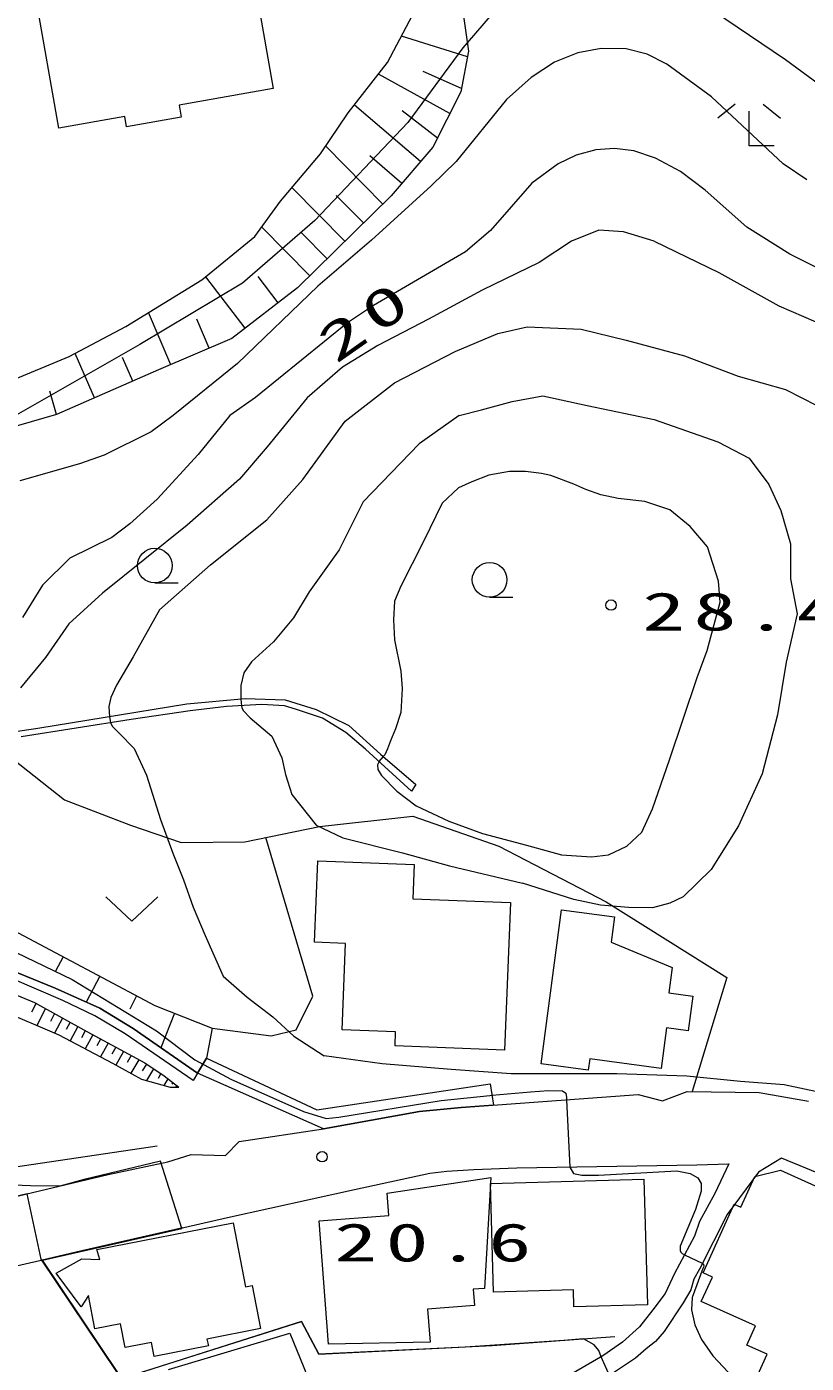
# Model space of a CAD drawing. Units: millimetres on the paper. Extents: x 20 to 1662, y 20 to 574.
# Drawn here: x 77.91 to 89.15, y 174.82 to 194.08 of the extents above; entities that cross this region are included whole.
import ezdxf

# ---------------------------------------------------------------- set-up
doc = ezdxf.new("R2010")
doc.units = ezdxf.units.MM
doc.layers.add('D-SUV', color=8, linetype='Continuous', lineweight=13)
doc.styles.add('ＭＳ ゴシック', font='')
doc.styles.get('ＭＳ ゴシック').set_extended_font_data('MS Gothic')

msp = doc.modelspace()

# ---------------------------------------------------------------- linework, layer by layer
at = {"layer": 'D-SUV'}
for p, q in [((81.107, 195.237), (81.467, 193.187)), ((84.125, 194.843), (84.285, 193.725)), ((78.377, 192.617), (78.013, 194.693)), ((83.117, 193.561), (83.695, 194.659)), ((84.623, 194.261), (84.267, 193.847)), ((88.853, 193.601), (87.815, 194.301)), ((84.269, 193.643), (83.317, 193.941)), ((84.201, 193.771), (83.409, 192.699)), ((84.267, 193.847), (84.201, 193.771)), ((86.199, 193.761), (85.859, 193.703)), ((86.555, 193.757), (86.199, 193.761)), ((86.861, 193.683), (86.555, 193.757)), ((84.285, 193.725), (84.173, 193.137)), ((85.525, 193.567), (85.187, 193.345)), ((85.859, 193.703), (85.525, 193.567)), ((87.145, 193.537), (86.861, 193.683)), ((90.069, 192.707), (88.853, 193.601)), ((82.551, 192.835), (83.117, 193.561)), ((84.013, 192.825), (82.987, 193.395)), ((84.181, 193.185), (83.629, 193.433)), ((87.789, 193.065), (87.145, 193.537)), ((81.467, 193.187), (80.111, 192.949)), ((85.187, 193.345), (84.833, 193.027)), ((84.173, 193.137), (83.769, 192.343)), ((84.833, 193.027), (84.105, 192.135)), ((88.819, 192.103), (87.789, 193.065)), ((80.111, 192.949), (80.141, 192.773)), ((82.149, 192.247), (82.551, 192.835)), ((83.591, 192.137), (82.641, 192.949)), ((83.835, 192.473), (83.327, 192.863)), ((88.131, 192.959), (87.881, 192.759)), ((88.331, 192.359), (88.331, 192.859)), ((88.531, 192.959), (88.781, 192.759)), ((79.327, 192.785), (78.377, 192.617)), ((79.353, 192.635), (79.327, 192.785)), ((80.141, 192.773), (79.353, 192.635)), ((83.409, 192.699), (82.067, 191.287)), ((81.571, 191.561), (82.149, 192.247)), ((83.047, 191.521), (82.225, 192.357)), ((83.321, 191.819), (82.859, 192.215)), ((83.769, 192.343), (83.167, 191.639)), ((85.837, 192.227), (85.579, 192.103)), ((86.119, 192.305), (85.837, 192.227)), ((86.389, 192.321), (86.119, 192.305)), ((86.667, 192.289), (86.389, 192.321)), ((86.981, 192.181), (86.667, 192.289)), ((88.691, 192.359), (88.331, 192.359)), ((84.105, 192.135), (83.745, 191.783)), ((85.579, 192.103), (85.199, 191.823)), ((87.341, 191.991), (86.981, 192.181)), ((89.161, 191.871), (88.819, 192.103)), ((87.697, 191.721), (87.341, 191.991)), ((82.503, 190.987), (81.739, 191.761)), ((83.167, 191.639), (81.819, 190.313)), ((82.769, 191.249), (82.375, 191.647)), ((83.745, 191.783), (82.887, 191.001)), ((85.199, 191.823), (84.603, 191.139)), ((88.297, 191.189), (87.697, 191.721)), ((81.203, 191.053), (81.571, 191.561)), ((82.067, 191.287), (81.027, 190.381)), ((81.997, 190.487), (81.303, 191.191)), ((82.245, 190.731), (81.877, 191.105)), ((84.603, 191.139), (84.243, 190.831)), ((86.165, 191.145), (85.767, 190.989)), ((86.519, 191.123), (86.165, 191.145)), ((86.963, 190.989), (86.519, 191.123)), ((88.917, 190.801), (88.297, 191.189)), ((80.439, 190.431), (81.203, 191.053)), ((82.887, 191.001), (82.111, 190.337)), ((85.767, 190.989), (85.301, 190.679)), ((86.963, 190.989), (87.895, 190.535)), ((84.243, 190.831), (82.913, 190.061)), ((85.301, 190.679), (84.481, 190.281)), ((90.133, 190.191), (88.917, 190.801)), ((87.895, 190.535), (88.759, 190.053)), ((79.341, 189.759), (80.439, 190.431)), ((81.027, 190.381), (79.545, 189.497)), ((81.065, 189.733), (80.495, 190.475)), ((81.819, 190.313), (80.873, 189.585)), ((82.111, 190.337), (80.953, 189.225)), ((81.541, 190.099), (81.249, 190.477)), ((84.481, 190.281), (83.707, 189.861)), ((79.993, 189.207), (79.671, 189.961)), ((82.913, 190.061), (82.539, 189.811)), ((88.759, 190.053), (89.471, 189.749)), ((78.527, 189.323), (79.341, 189.759)), ((80.545, 189.445), (80.365, 189.861)), ((82.539, 189.811), (81.213, 188.735)), ((83.707, 189.861), (82.975, 189.483)), ((84.709, 189.657), (85.129, 189.753)), ((85.129, 189.753), (85.907, 189.721)), ((85.907, 189.721), (86.555, 189.559)), ((80.873, 189.585), (79.815, 189.131)), ((84.093, 189.397), (84.709, 189.657)), ((86.555, 189.559), (87.397, 189.333)), ((79.545, 189.497), (77.341, 188.243)), ((78.893, 188.729), (78.613, 189.369)), ((82.975, 189.483), (82.467, 189.173)), ((83.219, 188.945), (84.093, 189.397)), ((87.397, 189.333), (88.173, 189.041)), ((77.637, 188.957), (78.527, 189.323)), ((79.443, 188.969), (79.293, 189.311)), ((80.953, 189.225), (80.025, 188.475)), ((82.467, 189.173), (81.957, 188.731)), ((79.815, 189.131), (78.343, 188.489)), ((82.507, 188.395), (83.219, 188.945)), ((88.173, 189.041), (88.853, 188.847)), ((78.343, 188.489), (78.245, 188.827)), ((84.913, 188.677), (85.355, 188.757)), ((85.355, 188.757), (85.997, 188.617)), ((88.853, 188.847), (89.305, 188.621)), ((81.213, 188.735), (80.845, 188.477)), ((81.957, 188.731), (81.381, 188.023)), ((84.151, 188.477), (84.471, 188.557)), ((84.471, 188.557), (84.913, 188.677)), ((85.997, 188.617), (86.959, 188.417)), ((78.343, 188.489), (77.615, 188.279)), ((80.025, 188.475), (79.707, 188.239)), ((80.845, 188.477), (80.387, 187.911)), ((81.893, 187.553), (82.507, 188.395)), ((84.151, 188.477), (83.573, 188.065)), ((86.959, 188.417), (87.881, 188.095)), ((79.707, 188.239), (79.031, 187.903)), ((81.381, 188.023), (80.981, 187.557)), ((83.573, 188.065), (82.767, 187.229)), ((87.881, 188.095), (88.329, 187.861)), ((79.031, 187.903), (78.677, 187.779)), ((80.387, 187.911), (79.795, 187.267)), ((88.329, 187.861), (88.613, 187.481)), ((78.677, 187.779), (77.813, 187.533)), ((84.577, 187.617), (84.331, 187.521)), ((84.877, 187.667), (84.577, 187.617)), ((85.107, 187.667), (84.877, 187.667)), ((85.339, 187.641), (85.107, 187.667)), ((85.469, 187.611), (85.339, 187.641)), ((85.803, 187.485), (85.469, 187.611)), ((80.981, 187.557), (80.229, 186.893)), ((81.375, 186.971), (81.893, 187.553)), ((84.141, 187.433), (83.903, 187.209)), ((84.331, 187.521), (84.141, 187.433)), ((85.975, 187.407), (85.803, 187.485)), ((86.191, 187.333), (85.975, 187.407)), ((88.613, 187.481), (88.789, 187.107)), ((79.795, 187.267), (79.403, 186.915)), ((82.767, 187.229), (82.421, 186.539)), ((83.903, 187.209), (83.633, 186.661)), ((86.443, 187.279), (86.191, 187.333)), ((86.827, 187.237), (86.443, 187.279)), ((87.187, 187.117), (86.827, 187.237)), ((87.481, 186.877), (87.187, 187.117)), ((88.789, 187.107), (88.929, 186.627)), ((80.229, 186.893), (79.005, 185.913)), ((79.403, 186.915), (79.139, 186.715)), ((80.565, 186.325), (81.375, 186.971)), ((87.729, 186.581), (87.481, 186.877)), ((79.139, 186.715), (78.537, 186.419)), ((83.633, 186.661), (83.309, 186.013)), ((82.421, 186.539), (81.989, 185.935)), ((87.889, 186.089), (87.729, 186.581)), ((88.929, 186.627), (88.929, 186.123)), ((78.537, 186.419), (78.143, 186.029)), ((79.831, 185.675), (80.565, 186.325)), ((79.761, 186.061), (80.096, 186.061)), ((87.911, 185.783), (87.889, 186.089)), ((88.929, 186.123), (89.023, 185.617)), ((78.143, 186.029), (77.853, 185.563)), ((79.005, 185.913), (78.519, 185.471)), ((81.989, 185.935), (81.759, 185.561)), ((83.309, 186.013), (83.219, 185.797)), ((79.831, 185.675), (79.451, 184.997)), ((83.219, 185.797), (83.201, 185.529)), ((84.589, 185.857), (84.924, 185.857)), ((87.725, 185.087), (87.911, 185.783)), ((81.759, 185.561), (81.471, 185.215)), ((83.201, 185.529), (83.219, 185.241)), ((89.023, 185.617), (88.865, 184.921)), ((78.519, 185.471), (78.187, 184.985)), ((81.471, 185.215), (81.155, 184.927)), ((83.219, 185.241), (83.309, 184.791)), ((78.187, 184.985), (77.825, 184.551)), ((79.451, 184.997), (79.207, 184.591)), ((81.155, 184.927), (81.045, 184.765)), ((87.581, 184.697), (87.725, 185.087)), ((88.865, 184.921), (88.739, 184.163)), ((81.045, 184.765), (80.999, 184.585)), ((83.309, 184.791), (83.327, 184.539)), ((79.207, 184.591), (79.129, 184.413)), ((80.999, 184.585), (80.999, 184.433)), ((83.327, 184.539), (83.309, 184.197)), ((87.181, 183.515), (87.581, 184.697)), ((78.073, 183.967), (80.221, 184.321)), ((79.129, 184.413), (79.097, 184.281)), ((80.221, 184.321), (81.065, 184.395)), ((80.999, 184.433), (81.003, 184.389)), ((81.003, 184.389), (81.013, 184.293)), ((81.065, 184.395), (81.639, 184.375)), ((81.639, 184.375), (82.087, 184.239)), ((79.097, 184.281), (79.103, 184.199)), ((79.103, 184.199), (79.107, 184.139)), ((79.107, 184.139), (79.123, 184.047)), ((80.273, 184.217), (79.419, 184.093)), ((80.795, 184.281), (80.273, 184.217)), ((81.305, 184.311), (80.795, 184.281)), ((81.013, 184.293), (81.015, 184.267)), ((81.015, 184.267), (81.035, 184.223)), ((81.035, 184.223), (81.135, 184.119)), ((81.629, 184.291), (81.305, 184.311)), ((81.805, 184.239), (81.629, 184.291)), ((82.181, 184.113), (81.805, 184.239)), ((82.087, 184.239), (82.557, 184.009)), ((83.309, 184.197), (83.233, 183.959)), ((88.739, 184.163), (88.517, 183.309)), ((77.239, 183.843), (78.073, 183.967)), ((79.419, 184.093), (77.833, 183.843)), ((79.123, 184.047), (79.149, 183.991)), ((79.149, 183.991), (79.245, 183.895)), ((81.135, 184.119), (81.447, 183.853)), ((82.515, 183.905), (82.181, 184.113)), ((82.557, 184.009), (83.015, 183.593)), ((83.233, 183.959), (83.157, 183.787)), ((77.393, 183.777), (78.459, 182.935)), ((79.245, 183.895), (79.461, 183.675)), ((81.447, 183.853), (81.593, 183.541)), ((82.797, 183.665), (82.515, 183.905)), ((83.157, 183.787), (83.117, 183.671)), ((79.461, 183.675), (79.641, 183.291)), ((83.463, 183.061), (82.797, 183.665)), ((83.055, 183.559), (82.993, 183.487)), ((83.015, 183.593), (83.525, 183.155)), ((83.079, 183.585), (83.055, 183.559)), ((83.117, 183.671), (83.079, 183.585)), ((81.593, 183.541), (81.647, 183.303)), ((82.989, 183.481), (82.971, 183.443)), ((82.971, 183.443), (82.977, 183.375)), ((82.977, 183.375), (83.031, 183.285)), ((82.993, 183.487), (82.989, 183.481)), ((86.935, 182.807), (87.181, 183.515)), ((79.641, 183.291), (79.845, 182.653)), ((81.647, 183.303), (81.739, 183.011)), ((83.031, 183.285), (83.251, 183.059)), ((88.517, 183.309), (88.177, 182.561)), ((81.739, 183.011), (82.087, 182.573)), ((83.251, 183.059), (83.529, 182.849)), ((83.525, 183.155), (83.463, 183.061)), ((78.459, 182.935), (79.409, 182.571)), ((83.529, 182.849), (83.999, 182.629)), ((86.781, 182.469), (86.935, 182.807)), ((79.845, 182.653), (80.023, 182.167)), ((82.135, 182.551), (83.479, 182.701)), ((83.479, 182.701), (84.723, 182.271)), ((83.999, 182.629), (84.487, 182.449)), ((79.409, 182.571), (80.143, 182.321)), ((81.057, 182.331), (82.135, 182.551)), ((82.041, 180.105), (81.363, 182.393)), ((82.087, 182.573), (82.471, 182.389)), ((84.487, 182.449), (85.119, 182.283)), ((86.565, 182.269), (86.781, 182.469)), ((88.177, 182.561), (87.785, 181.933)), ((80.143, 182.321), (81.057, 182.331)), ((82.471, 182.389), (83.331, 182.171)), ((84.723, 182.271), (86.267, 181.467)), ((85.119, 182.283), (85.625, 182.145)), ((86.303, 182.145), (86.565, 182.269)), ((80.023, 182.167), (80.177, 181.785)), ((82.065, 180.883), (82.111, 182.059)), ((82.111, 182.059), (83.499, 182.003)), ((83.331, 182.171), (84.009, 181.987)), ((85.625, 182.145), (86.057, 182.115)), ((86.057, 182.115), (86.303, 182.145)), ((83.499, 182.003), (83.481, 181.511)), ((84.009, 181.987), (85.063, 181.735)), ((87.785, 181.933), (87.379, 181.539)), ((80.177, 181.785), (80.315, 181.391)), ((85.805, 181.499), (85.063, 181.735)), ((79.429, 181.188), (79.054, 181.538)), ((79.804, 181.538), (79.429, 181.188)), ((83.481, 181.511), (84.889, 181.457)), ((84.889, 181.457), (84.805, 179.331)), ((86.187, 181.419), (85.805, 181.499)), ((86.267, 181.467), (88.011, 180.375)), ((87.189, 181.445), (86.937, 181.381)), ((87.379, 181.539), (87.189, 181.445)), ((80.315, 181.391), (80.489, 180.979)), ((85.331, 179.131), (85.627, 181.351)), ((85.627, 181.351), (86.389, 181.249)), ((86.591, 181.387), (86.187, 181.419)), ((86.389, 181.249), (86.341, 180.885)), ((86.937, 181.381), (86.591, 181.387)), ((77.717, 181.057), (79.763, 179.971)), ((77.251, 180.981), (78.569, 180.345)), ((80.489, 180.979), (80.749, 180.395)), ((82.511, 180.865), (82.065, 180.883)), ((82.461, 179.621), (82.511, 180.865)), ((86.341, 180.885), (87.219, 180.519)), ((78.439, 180.673), (78.331, 180.469)), ((77.583, 180.525), (78.323, 180.223)), ((78.323, 180.223), (77.583, 180.525)), ((87.219, 180.519), (87.171, 180.153)), ((77.231, 180.343), (78.027, 180.015)), ((78.435, 180.045), (77.707, 180.357)), ((78.569, 180.345), (79.787, 179.609)), ((78.969, 180.393), (78.773, 180.021)), ((80.749, 180.395), (81.095, 180.091)), ((88.011, 180.375), (87.507, 178.733)), ((78.323, 180.223), (78.969, 179.933)), ((78.969, 179.933), (78.323, 180.223)), ((79.499, 180.111), (79.399, 179.921)), ((81.095, 180.091), (81.465, 179.809)), ((81.799, 179.623), (82.041, 180.105)), ((87.171, 180.153), (87.519, 180.107)), ((87.519, 180.107), (87.453, 179.607)), ((77.547, 179.905), (78.375, 179.549)), ((78.049, 180.005), (77.981, 179.875)), ((78.027, 180.015), (78.781, 179.597)), ((78.185, 179.929), (78.059, 179.685)), ((78.895, 179.825), (78.435, 180.045)), ((78.969, 179.933), (79.449, 179.641)), ((79.449, 179.641), (78.969, 179.933)), ((79.763, 179.971), (80.587, 179.647)), ((78.315, 179.855), (78.255, 179.741)), ((78.431, 179.791), (78.317, 179.575)), ((78.541, 179.731), (78.485, 179.627)), ((79.333, 179.565), (78.895, 179.825)), ((80.045, 179.861), (79.847, 179.363)), ((81.465, 179.809), (81.767, 179.529)), ((78.375, 179.549), (79.151, 179.141)), ((78.651, 179.669), (78.539, 179.463)), ((78.759, 179.609), (78.703, 179.507)), ((78.869, 179.549), (78.757, 179.349)), ((78.781, 179.597), (79.615, 179.145)), ((80.313, 178.891), (79.333, 179.565)), ((79.449, 179.641), (80.377, 178.997)), ((80.377, 178.997), (79.449, 179.641)), ((79.787, 179.609), (80.339, 179.189)), ((80.587, 179.647), (80.505, 179.213)), ((80.587, 179.647), (81.437, 179.535)), ((81.437, 179.535), (81.799, 179.623)), ((81.767, 179.529), (82.201, 179.249)), ((83.233, 179.591), (82.461, 179.621)), ((83.225, 179.393), (83.233, 179.591)), ((87.141, 179.649), (87.063, 179.065)), ((87.453, 179.607), (87.141, 179.649)), ((78.979, 179.489), (78.923, 179.389)), ((79.089, 179.429), (78.977, 179.233)), ((79.199, 179.371), (79.143, 179.273)), ((79.311, 179.311), (79.197, 179.115)), ((84.805, 179.331), (83.225, 179.393)), ((79.151, 179.141), (79.569, 178.911)), ((79.421, 179.251), (79.363, 179.153)), ((79.531, 179.191), (79.413, 178.997)), ((79.639, 179.129), (79.581, 179.033)), ((79.615, 179.145), (79.897, 178.959)), ((80.339, 179.189), (80.855, 178.909)), ((80.505, 179.213), (80.377, 178.997)), ((80.377, 178.997), (80.505, 179.213)), ((80.505, 179.213), (82.099, 178.471)), ((83.041, 179.131), (82.201, 179.249)), ((84.033, 179.051), (83.041, 179.131)), ((86.011, 179.041), (85.331, 179.131)), ((86.033, 179.203), (86.011, 179.041)), ((87.063, 179.065), (86.033, 179.203)), ((79.743, 179.061), (79.641, 178.891)), ((79.849, 178.991), (79.807, 178.923)), ((79.897, 178.959), (80.105, 178.795)), ((80.377, 178.997), (80.313, 178.891)), ((82.195, 178.197), (80.377, 178.997)), ((84.901, 178.989), (84.033, 179.051)), ((85.775, 178.987), (84.901, 178.989)), ((86.423, 178.987), (85.775, 178.987)), ((87.431, 178.955), (86.423, 178.987)), ((88.205, 178.875), (87.431, 178.955)), ((79.569, 178.911), (79.981, 178.795)), ((79.949, 178.917), (79.891, 178.821)), ((79.981, 178.795), (80.105, 178.795)), ((80.019, 178.863), (80.005, 178.841)), ((80.077, 178.817), (80.059, 178.795)), ((80.855, 178.909), (81.903, 178.447)), ((82.099, 178.471), (84.597, 178.845)), ((84.597, 178.845), (84.645, 178.537)), ((85.177, 178.729), (85.437, 178.749)), ((85.437, 178.749), (85.639, 178.743)), ((85.639, 178.743), (85.687, 178.707)), ((87.083, 178.597), (87.437, 178.735)), ((87.437, 178.735), (88.477, 178.719)), ((88.837, 178.829), (88.205, 178.875)), ((89.763, 178.633), (88.837, 178.829)), ((82.415, 178.365), (83.891, 178.603)), ((83.891, 178.603), (84.591, 178.677)), ((84.177, 178.505), (86.731, 178.689)), ((84.591, 178.677), (84.623, 178.681)), ((84.623, 178.681), (85.177, 178.729)), ((85.687, 178.707), (85.699, 178.647)), ((85.699, 178.647), (85.699, 178.611)), ((85.699, 178.611), (85.743, 177.643)), ((86.731, 178.689), (87.083, 178.597)), ((88.477, 178.719), (89.185, 178.595)), ((81.903, 178.447), (82.231, 178.345)), ((83.577, 178.443), (82.195, 178.197)), ((82.195, 178.197), (83.577, 178.443)), ((82.231, 178.345), (82.415, 178.365)), ((84.177, 178.505), (83.577, 178.443)), ((83.577, 178.443), (84.177, 178.505)), ((84.645, 178.537), (84.177, 178.505)), ((80.979, 178.013), (82.195, 178.197)), ((80.779, 177.813), (80.979, 178.013)), ((74.599, 177.179), (79.793, 177.951)), ((79.949, 177.721), (80.287, 177.827)), ((80.287, 177.827), (80.779, 177.813)), ((88.799, 177.771), (88.467, 177.573)), ((90.443, 177.095), (88.799, 177.771)), ((79.841, 177.727), (78.743, 177.465)), ((79.089, 177.537), (79.949, 177.721)), ((80.149, 176.761), (79.841, 177.727)), ((83.725, 177.555), (83.971, 177.587)), ((83.971, 177.587), (84.363, 177.611)), ((84.363, 177.611), (84.979, 177.633)), ((84.979, 177.633), (87.575, 177.677)), ((85.743, 177.643), (85.797, 177.551)), ((86.157, 177.527), (87.289, 177.589)), ((87.289, 177.589), (87.481, 177.551)), ((87.575, 177.677), (88.037, 177.689)), ((88.037, 177.689), (87.835, 177.265)), ((88.413, 177.507), (88.781, 177.599)), ((88.781, 177.599), (90.347, 176.889)), ((76.227, 176.859), (79.089, 177.537)), ((77.967, 177.373), (77.365, 177.401)), ((78.743, 177.465), (78.393, 177.371)), ((82.639, 177.319), (83.725, 177.555)), ((83.113, 177.269), (84.605, 177.495)), ((84.605, 177.495), (84.517, 175.895)), ((84.601, 177.407), (86.811, 177.471)), ((84.645, 175.841), (84.601, 177.407)), ((85.797, 177.551), (85.917, 177.527)), ((85.917, 177.527), (86.157, 177.527)), ((86.811, 177.471), (86.863, 175.661)), ((87.481, 177.551), (87.591, 177.491)), ((87.591, 177.491), (87.639, 177.407)), ((87.639, 177.407), (87.639, 177.299)), ((88.467, 177.573), (88.013, 176.963)), ((88.213, 177.065), (88.413, 177.507)), ((77.919, 177.259), (76.227, 176.859)), ((78.123, 176.319), (77.919, 177.259)), ((78.393, 177.371), (77.967, 177.373)), ((80.811, 176.917), (82.639, 177.319)), ((83.137, 176.947), (83.113, 177.269)), ((87.639, 177.299), (87.555, 177.035)), ((87.835, 177.265), (87.613, 176.861)), ((87.555, 177.035), (87.337, 176.505)), ((87.667, 176.119), (88.115, 177.109)), ((88.115, 177.109), (88.213, 177.065)), ((77.041, 176.057), (80.811, 176.917)), ((78.923, 176.457), (80.891, 176.843)), ((80.891, 176.843), (81.069, 175.919)), ((82.129, 176.869), (83.137, 176.947)), ((82.263, 175.093), (82.129, 176.869)), ((87.613, 176.861), (87.545, 176.649)), ((88.013, 176.963), (87.613, 176.175)), ((78.143, 176.301), (80.149, 176.761)), ((80.163, 176.769), (78.709, 176.437)), ((87.545, 176.649), (87.255, 176.113)), ((78.709, 176.437), (78.135, 176.305)), ((78.967, 176.311), (78.923, 176.457)), ((87.337, 176.505), (87.335, 176.467)), ((87.335, 176.467), (87.335, 176.441)), ((87.335, 176.441), (87.347, 176.417)), ((79.215, 174.695), (78.123, 176.319)), ((78.135, 176.305), (79.279, 174.599)), ((79.247, 174.657), (78.143, 176.301)), ((78.337, 176.117), (78.707, 176.321)), ((78.707, 176.321), (78.967, 176.311)), ((87.347, 176.417), (87.365, 176.399)), ((87.365, 176.399), (87.399, 176.381)), ((87.399, 176.381), (87.655, 176.261)), ((87.655, 176.261), (87.673, 176.243)), ((87.673, 176.243), (87.677, 176.213)), ((78.701, 175.631), (78.337, 176.117)), ((87.255, 176.113), (87.119, 175.823)), ((87.665, 176.181), (87.507, 175.765)), ((87.613, 176.175), (87.535, 176.031)), ((87.641, 175.709), (87.801, 176.059)), ((87.677, 176.213), (87.665, 176.181)), ((87.801, 176.059), (87.667, 176.119)), ((81.069, 175.919), (81.165, 175.939)), ((81.165, 175.939), (81.283, 175.317)), ((84.517, 175.895), (84.351, 175.883)), ((84.351, 175.883), (84.369, 175.651)), ((85.797, 175.875), (84.645, 175.841)), ((85.803, 175.631), (85.797, 175.875)), ((87.491, 175.877), (87.379, 175.687)), ((87.535, 176.031), (87.491, 175.877)), ((78.805, 175.793), (78.701, 175.631)), ((78.897, 175.313), (78.805, 175.793)), ((86.863, 175.661), (85.803, 175.631)), ((87.119, 175.823), (86.941, 175.587)), ((87.379, 175.687), (87.103, 175.277)), ((87.507, 175.765), (87.501, 175.589)), ((88.423, 175.355), (87.641, 175.709)), ((84.369, 175.651), (83.695, 175.599)), ((83.695, 175.599), (83.731, 175.119)), ((86.941, 175.587), (86.751, 175.341)), ((87.501, 175.589), (87.547, 175.369)), ((79.267, 175.385), (78.897, 175.313)), ((79.333, 175.043), (79.267, 175.385)), ((79.279, 174.599), (81.875, 175.419)), ((81.875, 175.419), (79.295, 174.599)), ((81.283, 175.317), (80.513, 175.165)), ((81.875, 175.419), (82.125, 174.949)), ((82.125, 174.949), (81.875, 175.419)), ((86.751, 175.341), (86.505, 175.119)), ((87.103, 175.277), (86.981, 175.133)), ((87.547, 175.369), (87.643, 175.159)), ((88.299, 175.079), (88.423, 175.355)), ((79.713, 175.117), (79.333, 175.043)), ((79.751, 174.915), (79.713, 175.117)), ((79.957, 174.727), (81.709, 175.249)), ((80.513, 175.165), (80.533, 175.067)), ((81.709, 175.249), (82.391, 173.575)), ((83.731, 175.119), (82.263, 175.093)), ((85.657, 175.147), (84.237, 175.051)), ((84.625, 175.073), (86.393, 175.205)), ((85.943, 175.171), (85.657, 175.147)), ((86.095, 175.081), (85.943, 175.171)), ((86.163, 175.001), (86.095, 175.081)), ((86.505, 175.119), (86.223, 174.923)), ((86.981, 175.133), (86.847, 175.023)), ((87.643, 175.159), (87.809, 174.925)), ((88.589, 174.947), (88.299, 175.079)), ((80.533, 175.067), (79.751, 174.915)), ((82.125, 174.949), (84.625, 175.073)), ((84.237, 175.051), (82.125, 174.949)), ((86.223, 174.923), (85.383, 174.441)), ((86.199, 174.909), (86.163, 175.001)), ((86.317, 174.643), (86.199, 174.909)), ((86.691, 174.889), (86.331, 174.651)), ((86.847, 175.023), (86.691, 174.889)), ((87.809, 174.925), (88.029, 174.689)), ((88.389, 174.503), (88.589, 174.947))]:
    msp.add_line(p, q, dxfattribs=at)
for centre, radius in [((79.761, 186.311), 0.25), ((84.589, 186.107), 0.25), ((86.339, 185.743), 0.075), ((82.173, 177.793), 0.075)]:
    msp.add_circle(centre, radius, dxfattribs=at)

# ---------------------------------------------------------------- texts
at = {"layer": 'D-SUV', "insert": (82.375, 189.201), "char_height": 0.5499, "attachment_point": 7, "rotation": 35, "style": 'ＭＳ ゴシック'}
msp.add_mtext('\\T1.2;\\W1.65;20', dxfattribs=at)
at = {"layer": 'D-SUV', "char_height": 0.5499, "attachment_point": 7, "style": 'ＭＳ ゴシック'}
for s, insert in [('\\T1.2;\\W1.65;28.4', (86.789, 185.367)), ('\\T1.2;\\W1.65;20.6', (82.349, 176.275))]:
    msp.add_mtext(s, dxfattribs=dict(at, insert=insert))

doc.saveas('drawing.dxf')
